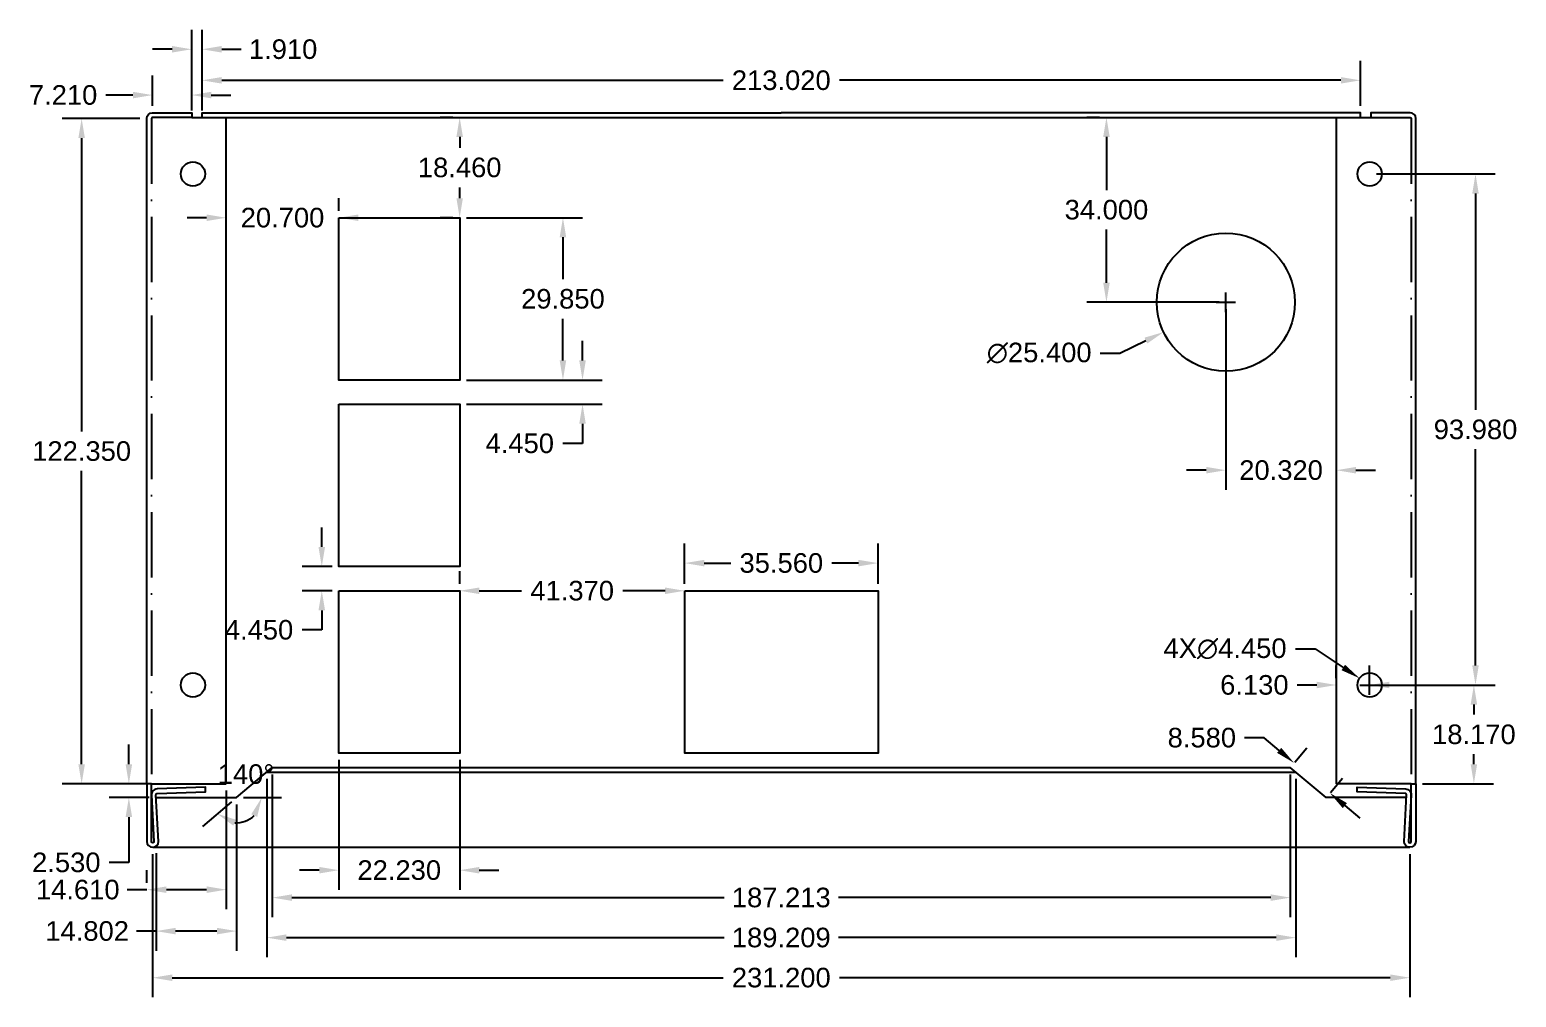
# Model space of a CAD drawing. Header units: millimetres. Extents: x 22 to 550, y 3 to 322.
# Drawn here: x 31.6 to 304.9, y 144 to 322 of the extents above; entities that cross this region are included whole.
import ezdxf

# ---------------------------------------------------------------- set-up
doc = ezdxf.new("R2010")
doc.units = ezdxf.units.MM
doc.linetypes.add('ACAD_ISO10W100', pattern=[18, 12, -3, 0, -3])
for name, color, linetype in [('Contur', 4, 'Continuous'), ('Cote', 3, 'Continuous'), ('Gauri', 6, 'Continuous'), ('Linii Ascunse', 2, 'ACAD_ISO10W100')]:
    doc.layers.add(name, color=color, linetype=linetype)
doc.styles.get("Standard").update_dxf_attribs({"font": 'Arial.ttf'})
doc.dimstyles.get("Standard").update_dxf_attribs({"dimscale": 20, "dimtxt": 0.18, "dimasz": 0.18, "dimexe": 0.18, "dimexo": 0.0625, "dimgap": 0.09, "dimtad": 0, "dimtih": 1, "dimtoh": 1, "dimdec": 3, "dimzin": 0, "dimdsep": 46, "dimtxsty": 'Standard', "dimcen": 0.09, "dimadec": 0, "dimazin": 0, "dimtfac": 1, "dimtdec": 3, "dimtofl": 0, "dimtmove": 0, "dimatfit": 3, "dimfxl": 1, "dimtolj": 1, "dimtzin": 0, "dimarcsym": 0})

# ---------------------------------------------------------------- blocks, each defined once
blk = doc.blocks.new('Indoitura')
at = {"layer": 'Contur'}
blk.add_lwpolyline([(-1.91, -1.78), (-10.8, -1.47), (-10.77, -0.63), (-1.88, -0.94, -0.420391), (-0.84, -2.08), (-1.32, -10.6, 1), (-0.84, -10.6), (-0.84, 0), (0, 0), (0, -10.6, -1), (-2.16, -10.6), (-1.68, -2.03, 0.420391)], format="xyb", close=True, dxfattribs=at)
blk = doc.blocks.new('*D32')
at = {"layer": 'Cote', "color": 0, "lineweight": -2, "transparency": 16777216}
for p, q in [((54.15, 307.94), (54.15, 313.55)), ((61.36, 307.94), (61.36, 313.55)), ((50.55, 309.95), (45.56, 309.95)), ((64.96, 309.95), (68.56, 309.95))]:
    blk.add_line(p, q, dxfattribs=at)
at = {"layer": 'Cote', "color": 0, "transparency": 16777216}
for points in [[(50.55, 310.55), (50.55, 309.35), (54.15, 309.95)], [(64.96, 310.55), (64.96, 309.35), (61.36, 309.95)]]:
    blk.add_solid(points, dxfattribs=at)
at = {"layer": 'Defpoints', "color": 0, "transparency": 16777216}
for p in [(61.36, 309.95), (54.15, 306.69), (61.36, 306.69)]:
    blk.add_point(p, dxfattribs=at)
at = {"layer": 'Cote', "color": 0, "transparency": 16777216, "insert": (37.71, 309.95), "char_height": 3.6, "attachment_point": 5}
blk.add_mtext('\\A1;7.210', dxfattribs=at)
blk = doc.blocks.new('*D33')
at = {"layer": 'Cote', "color": 0, "lineweight": -2, "transparency": 16777216}
for p, q in [((61.36, 307.1), (61.36, 321.97)), ((63.27, 307.1), (63.27, 321.97)), ((57.76, 318.37), (54.16, 318.37)), ((66.87, 318.37), (70.47, 318.37))]:
    blk.add_line(p, q, dxfattribs=at)
at = {"layer": 'Cote', "color": 0, "transparency": 16777216}
for points in [[(57.76, 318.97), (57.76, 317.77), (61.36, 318.37)], [(66.87, 318.97), (66.87, 317.77), (63.27, 318.37)]]:
    blk.add_solid(points, dxfattribs=at)
at = {"layer": 'Defpoints', "color": 0, "transparency": 16777216}
for p in [(63.27, 318.37), (61.36, 305.85), (63.27, 305.85)]:
    blk.add_point(p, dxfattribs=at)
at = {"layer": 'Cote', "color": 0, "transparency": 16777216, "insert": (78.17, 318.37), "char_height": 3.6, "attachment_point": 5}
blk.add_mtext('\\A1;1.910', dxfattribs=at)
blk = doc.blocks.new('*D34')
at = {"layer": 'Cote', "color": 0, "lineweight": -2, "transparency": 16777216}
for p, q in [((63.27, 307.94), (63.27, 316.26)), ((276.29, 307.94), (276.29, 316.26)), ((66.87, 312.66), (159.09, 312.66)), ((272.69, 312.66), (180.48, 312.66))]:
    blk.add_line(p, q, dxfattribs=at)
at = {"layer": 'Cote', "color": 0, "transparency": 16777216}
for points in [[(66.87, 313.26), (66.87, 312.06), (63.27, 312.66)], [(272.69, 313.26), (272.69, 312.06), (276.29, 312.66)]]:
    blk.add_solid(points, dxfattribs=at)
at = {"layer": 'Defpoints', "color": 0, "transparency": 16777216}
for p in [(276.29, 312.66), (63.27, 306.69), (276.29, 306.69)]:
    blk.add_point(p, dxfattribs=at)
at = {"layer": 'Cote', "color": 0, "transparency": 16777216, "insert": (169.78, 312.66), "char_height": 3.6, "attachment_point": 5}
blk.add_mtext('\\A1;213.020', dxfattribs=at)
blk = doc.blocks.new('*D35')
at = {"layer": 'Cote', "color": 0, "lineweight": -2, "transparency": 16777216}
for p, q in [((51.85, 305.64), (37.52, 305.64)), ((41.12, 302.04), (41.12, 248.1)), ((41.12, 186.89), (41.12, 240.82)), ((51.85, 183.29), (37.52, 183.29))]:
    blk.add_line(p, q, dxfattribs=at)
at = {"layer": 'Cote', "color": 0, "transparency": 16777216}
for points in [[(40.52, 302.04), (41.72, 302.04), (41.12, 305.64)], [(40.52, 186.89), (41.72, 186.89), (41.12, 183.29)]]:
    blk.add_solid(points, dxfattribs=at)
at = {"layer": 'Defpoints', "color": 0, "transparency": 16777216}
for p in [(41.12, 305.64), (53.1, 305.64), (53.1, 183.29)]:
    blk.add_point(p, dxfattribs=at)
at = {"layer": 'Cote', "color": 0, "transparency": 16777216, "insert": (41.12, 244.46), "char_height": 3.6, "attachment_point": 5}
blk.add_mtext('\\A1;122.350', dxfattribs=at)
blk = doc.blocks.new('*D36')
at = {"layer": 'Cote', "color": 0, "lineweight": -2, "transparency": 16777216}
for p, q in [((54.18, 170.36), (54.18, 144.03)), ((285.38, 170.36), (285.38, 144.03)), ((57.78, 147.63), (159.09, 147.63)), ((281.78, 147.63), (180.48, 147.63))]:
    blk.add_line(p, q, dxfattribs=at)
at = {"layer": 'Cote', "color": 0, "transparency": 16777216}
for points in [[(57.78, 148.23), (57.78, 147.03), (54.18, 147.63)], [(281.78, 148.23), (281.78, 147.03), (285.38, 147.63)]]:
    blk.add_solid(points, dxfattribs=at)
at = {"layer": 'Defpoints', "color": 0, "transparency": 16777216}
for p in [(54.18, 171.61), (285.38, 171.61), (285.38, 147.63)]:
    blk.add_point(p, dxfattribs=at)
at = {"layer": 'Cote', "color": 0, "transparency": 16777216, "insert": (169.78, 147.63), "char_height": 3.6, "attachment_point": 5}
blk.add_mtext('\\A1;231.200', dxfattribs=at)
blk = doc.blocks.new('*D37')
at = {"layer": 'Cote', "color": 0, "lineweight": -2, "transparency": 16777216}
for p, q in [((264.37, 208.11), (267.97, 208.11)), ((267.97, 208.11), (273.13, 204.68)), ((277.98, 199.66), (277.98, 203.26)), ((276.18, 201.46), (279.78, 201.46))]:
    blk.add_line(p, q, dxfattribs=at)
at = {"layer": 'Cote', "color": 0, "transparency": 16777216}
blk.add_solid([(273.46, 205.18), (272.8, 204.18), (276.13, 202.69)], dxfattribs=at)
at = {"layer": 'Defpoints', "color": 0, "transparency": 16777216}
for p in [(276.13, 202.69), (279.84, 200.23)]:
    blk.add_point(p, dxfattribs=at)
at = {"layer": 'Cote', "color": 0, "transparency": 16777216, "insert": (251.39, 208.11), "char_height": 3.6, "attachment_point": 5}
blk.add_mtext('\\A1;4X∅4.450', dxfattribs=at)
blk = doc.blocks.new('*D38')
at = {"layer": 'Cote', "color": 0, "lineweight": -2, "transparency": 16777216}
for p, q in [((271.85, 202.71), (271.85, 205.06)), ((277.98, 202.71), (277.98, 205.06)), ((268.25, 201.46), (264.65, 201.46)), ((281.58, 201.46), (285.18, 201.46))]:
    blk.add_line(p, q, dxfattribs=at)
at = {"layer": 'Cote', "color": 0, "transparency": 16777216}
for points in [[(268.25, 202.06), (268.25, 200.86), (271.85, 201.46)], [(281.58, 202.06), (281.58, 200.86), (277.98, 201.46)]]:
    blk.add_solid(points, dxfattribs=at)
at = {"layer": 'Defpoints', "color": 0, "transparency": 16777216}
for p in [(271.85, 201.46), (271.85, 201.46), (277.98, 201.46)]:
    blk.add_point(p, dxfattribs=at)
at = {"layer": 'Cote', "color": 0, "transparency": 16777216, "insert": (256.78, 201.46), "char_height": 3.6, "attachment_point": 5}
blk.add_mtext('\\A1;6.130', dxfattribs=at)
blk = doc.blocks.new('*D39')
at = {"layer": 'Cote', "color": 0, "lineweight": -2, "transparency": 16777216}
for p, q in [((279.23, 201.46), (300.75, 201.46)), ((297.15, 197.86), (297.15, 196.01)), ((297.15, 186.89), (297.15, 188.73)), ((287.71, 183.29), (300.75, 183.29))]:
    blk.add_line(p, q, dxfattribs=at)
at = {"layer": 'Cote', "color": 0, "transparency": 16777216}
for points in [[(296.55, 197.86), (297.75, 197.86), (297.15, 201.46)], [(296.55, 186.89), (297.75, 186.89), (297.15, 183.29)]]:
    blk.add_solid(points, dxfattribs=at)
at = {"layer": 'Defpoints', "color": 0, "transparency": 16777216}
for p in [(277.98, 201.46), (286.46, 183.29), (297.15, 183.29)]:
    blk.add_point(p, dxfattribs=at)
at = {"layer": 'Cote', "color": 0, "transparency": 16777216, "insert": (297.15, 192.37), "char_height": 3.6, "attachment_point": 5}
blk.add_mtext('\\A1;18.170', dxfattribs=at)
blk = doc.blocks.new('*D40')
at = {"layer": 'Cote', "color": 0, "lineweight": -2, "transparency": 16777216}
for p, q in [((279.23, 295.44), (301.05, 295.44)), ((297.45, 291.84), (297.45, 252.09)), ((297.45, 205.06), (297.45, 244.81)), ((279.23, 201.46), (301.05, 201.46))]:
    blk.add_line(p, q, dxfattribs=at)
at = {"layer": 'Cote', "color": 0, "transparency": 16777216}
for points in [[(296.85, 291.84), (298.05, 291.84), (297.45, 295.44)], [(296.85, 205.06), (298.05, 205.06), (297.45, 201.46)]]:
    blk.add_solid(points, dxfattribs=at)
at = {"layer": 'Defpoints', "color": 0, "transparency": 16777216}
for p in [(277.98, 295.44), (297.45, 295.44), (277.98, 201.46)]:
    blk.add_point(p, dxfattribs=at)
at = {"layer": 'Cote', "color": 0, "transparency": 16777216, "insert": (297.45, 248.45), "char_height": 3.6, "attachment_point": 5}
blk.add_mtext('\\A1;93.980', dxfattribs=at)
blk = doc.blocks.new('*D41')
at = {"layer": 'Cote', "color": 0, "lineweight": -2, "transparency": 16777216}
for p, q in [((251.53, 270.05), (251.53, 273.65)), ((249.73, 271.85), (253.33, 271.85)), ((228.44, 262.5), (232.04, 262.5)), ((232.04, 262.5), (236.84, 264.8))]:
    blk.add_line(p, q, dxfattribs=at)
at = {"layer": 'Cote', "color": 0, "transparency": 16777216}
blk.add_solid([(236.58, 265.34), (237.09, 264.26), (240.08, 266.36)], dxfattribs=at)
at = {"layer": 'Defpoints', "color": 0, "transparency": 16777216}
for p in [(262.99, 277.34), (240.08, 266.36)]:
    blk.add_point(p, dxfattribs=at)
at = {"layer": 'Cote', "color": 0, "transparency": 16777216, "insert": (217.21, 262.5), "char_height": 3.6, "attachment_point": 5}
blk.add_mtext('\\A1;∅25.400', dxfattribs=at)
blk = doc.blocks.new('*D42')
at = {"layer": 'Cote', "color": 0, "lineweight": -2, "transparency": 16777216}
for p, q in [((251.53, 270.6), (251.53, 237.36)), ((271.85, 270.6), (271.85, 237.36)), ((247.93, 240.96), (244.33, 240.96)), ((275.45, 240.96), (279.05, 240.96))]:
    blk.add_line(p, q, dxfattribs=at)
at = {"layer": 'Cote', "color": 0, "transparency": 16777216}
for points in [[(247.93, 241.56), (247.93, 240.36), (251.53, 240.96)], [(275.45, 241.56), (275.45, 240.36), (271.85, 240.96)]]:
    blk.add_solid(points, dxfattribs=at)
at = {"layer": 'Defpoints', "color": 0, "transparency": 16777216}
for p in [(251.53, 271.85), (271.85, 271.85), (271.85, 240.96)]:
    blk.add_point(p, dxfattribs=at)
at = {"layer": 'Cote', "color": 0, "transparency": 16777216, "insert": (261.69, 240.96), "char_height": 3.6, "attachment_point": 5}
blk.add_mtext('\\A1;20.320', dxfattribs=at)
blk = doc.blocks.new('*D43')
at = {"layer": 'Cote', "color": 0, "lineweight": -2, "transparency": 16777216}
for p, q in [((228.33, 305.85), (225.98, 305.85)), ((229.58, 302.25), (229.58, 292.49)), ((229.58, 275.45), (229.58, 285.21)), ((250.28, 271.85), (225.98, 271.85))]:
    blk.add_line(p, q, dxfattribs=at)
at = {"layer": 'Cote', "color": 0, "transparency": 16777216}
for points in [[(228.98, 302.25), (230.18, 302.25), (229.58, 305.85)], [(228.98, 275.45), (230.18, 275.45), (229.58, 271.85)]]:
    blk.add_solid(points, dxfattribs=at)
at = {"layer": 'Defpoints', "color": 0, "transparency": 16777216}
for p in [(229.58, 305.85), (229.58, 305.85), (251.53, 271.85)]:
    blk.add_point(p, dxfattribs=at)
at = {"layer": 'Cote', "color": 0, "transparency": 16777216, "insert": (229.58, 288.85), "char_height": 3.6, "attachment_point": 5}
blk.add_mtext('\\A1;34.000', dxfattribs=at)
blk = doc.blocks.new('*D44')
at = {"layer": 'Cote', "color": 0, "lineweight": -2, "transparency": 16777216}
for p, q in [((70.86, 180.76), (77.85, 180.76)), ((68.66, 179.95), (63.32, 175.45))]:
    blk.add_line(p, q, dxfattribs=at)
blk.add_arc((69.61, 180.76), 4.63, 265.8142, 314.2817, dxfattribs=at)
at = {"layer": 'Cote', "color": 0, "transparency": 16777216}
for points in [[(72.3, 177.67), (73.4, 177.21), (74.25, 180.76)], [(69, 175.6), (69.55, 176.67), (66.07, 177.77)]]:
    blk.add_solid(points, dxfattribs=at)
at = {"layer": 'Defpoints', "color": 0, "transparency": 16777216}
for p in [(76.18, 186.28), (54.81, 180.76), (69.61, 180.76), (69.61, 180.76), (69.35, 176.13)]:
    blk.add_point(p, dxfattribs=at)
at = {"layer": 'Cote', "color": 0, "transparency": 16777216, "insert": (71.35, 185.05), "char_height": 3.6, "attachment_point": 5}
blk.add_mtext('\\A1;140°', dxfattribs=at)
blk = doc.blocks.new('*D45')
at = {"layer": 'Cote', "color": 0, "lineweight": -2, "transparency": 16777216}
for p, q in [((49.8, 186.89), (49.8, 190.49)), ((53.56, 183.29), (46.2, 183.29)), ((53.56, 180.76), (46.2, 180.76)), ((49.8, 177.16), (49.8, 168.82)), ((49.8, 168.82), (46.2, 168.82))]:
    blk.add_line(p, q, dxfattribs=at)
at = {"layer": 'Cote', "color": 0, "transparency": 16777216}
for points in [[(49.2, 186.89), (50.4, 186.89), (49.8, 183.29)], [(49.2, 177.16), (50.4, 177.16), (49.8, 180.76)]]:
    blk.add_solid(points, dxfattribs=at)
at = {"layer": 'Defpoints', "color": 0, "transparency": 16777216}
for p in [(49.8, 183.29), (54.81, 183.29), (54.81, 180.76)]:
    blk.add_point(p, dxfattribs=at)
at = {"layer": 'Cote', "color": 0, "transparency": 16777216, "insert": (38.3, 168.82), "char_height": 3.6, "attachment_point": 5}
blk.add_mtext('\\A1;2.530', dxfattribs=at)
blk = doc.blocks.new('*D46')
at = {"layer": 'Cote', "color": 0, "lineweight": -2, "transparency": 16777216}
for p, q in [((75.18, 184.19), (75.18, 151.4)), ((264.39, 184.19), (264.39, 151.4)), ((78.78, 155), (159.28, 155)), ((260.79, 155), (180.29, 155))]:
    blk.add_line(p, q, dxfattribs=at)
at = {"layer": 'Cote', "color": 0, "transparency": 16777216}
for points in [[(78.78, 155.6), (78.78, 154.4), (75.18, 155)], [(260.79, 155.6), (260.79, 154.4), (264.39, 155)]]:
    blk.add_solid(points, dxfattribs=at)
at = {"layer": 'Defpoints', "color": 0, "transparency": 16777216}
for p in [(75.18, 185.44), (264.39, 185.44), (264.39, 155)]:
    blk.add_point(p, dxfattribs=at)
at = {"layer": 'Cote', "color": 0, "transparency": 16777216, "insert": (169.78, 155), "char_height": 3.6, "attachment_point": 5}
blk.add_mtext('\\A1;189.209', dxfattribs=at)
blk = doc.blocks.new('*D47')
at = {"layer": 'Cote', "color": 0, "lineweight": -2, "transparency": 16777216}
for p, q in [((258.59, 191.76), (254.99, 191.76)), ((261.34, 189.44), (258.59, 191.76)), ((264.2, 187.24), (266.42, 189.88)), ((270.76, 181.71), (272.98, 184.35)), ((273.42, 179.28), (276.17, 176.96))]:
    blk.add_line(p, q, dxfattribs=at)
at = {"layer": 'Cote', "color": 0, "transparency": 16777216}
for points in [[(261.73, 189.9), (260.96, 188.98), (264.1, 187.12)], [(273.8, 179.74), (273.03, 178.82), (270.66, 181.6)]]:
    blk.add_solid(points, dxfattribs=at)
at = {"layer": 'Defpoints', "color": 0, "transparency": 16777216}
for p in [(263.39, 186.28), (264.1, 187.12), (269.95, 180.76)]:
    blk.add_point(p, dxfattribs=at)
at = {"layer": 'Cote', "color": 0, "transparency": 16777216, "insert": (247.12, 191.76), "char_height": 3.6, "attachment_point": 5}
blk.add_mtext('\\A1;8.580', dxfattribs=at)
blk = doc.blocks.new('*D48')
at = {"layer": 'Cote', "color": 0, "lineweight": -2, "transparency": 16777216}
for p, q in [((76.18, 185.03), (76.18, 158.76)), ((263.39, 185.03), (263.39, 158.76)), ((79.78, 162.36), (159.28, 162.36)), ((259.79, 162.36), (180.29, 162.36))]:
    blk.add_line(p, q, dxfattribs=at)
at = {"layer": 'Cote', "color": 0, "transparency": 16777216}
for points in [[(79.78, 162.96), (79.78, 161.76), (76.18, 162.36)], [(259.79, 162.96), (259.79, 161.76), (263.39, 162.36)]]:
    blk.add_solid(points, dxfattribs=at)
at = {"layer": 'Defpoints', "color": 0, "transparency": 16777216}
for p in [(76.18, 186.28), (263.39, 186.28), (263.39, 162.36)]:
    blk.add_point(p, dxfattribs=at)
at = {"layer": 'Cote', "color": 0, "transparency": 16777216, "insert": (169.78, 162.36), "char_height": 3.6, "attachment_point": 5}
blk.add_mtext('\\A1;187.213', dxfattribs=at)
blk = doc.blocks.new('*D49')
at = {"layer": 'Cote', "color": 0, "lineweight": -2, "transparency": 16777216}
for p, q in [((69.61, 179.51), (69.61, 152.6)), ((54.81, 170.56), (54.81, 152.6)), ((54.81, 156.2), (51.21, 156.2)), ((66.01, 156.2), (58.41, 156.2))]:
    blk.add_line(p, q, dxfattribs=at)
at = {"layer": 'Cote', "color": 0, "transparency": 16777216}
for points in [[(58.41, 156.8), (58.41, 155.6), (54.81, 156.2)], [(66.01, 156.8), (66.01, 155.6), (69.61, 156.2)]]:
    blk.add_solid(points, dxfattribs=at)
at = {"layer": 'Defpoints', "color": 0, "transparency": 16777216}
for p in [(69.61, 180.76), (54.81, 171.81), (54.81, 156.2)]:
    blk.add_point(p, dxfattribs=at)
at = {"layer": 'Cote', "color": 0, "transparency": 16777216, "insert": (42.13, 156.2), "char_height": 3.6, "attachment_point": 5}
blk.add_mtext('\\A1;14.802', dxfattribs=at)
blk = doc.blocks.new('*D50')
at = {"layer": 'Cote', "color": 0, "lineweight": -2, "transparency": 16777216}
for p, q in [((67.71, 288.64), (67.71, 290.99)), ((88.41, 288.64), (88.41, 290.99)), ((64.11, 287.39), (60.51, 287.39)), ((92.01, 287.39), (95.61, 287.39))]:
    blk.add_line(p, q, dxfattribs=at)
at = {"layer": 'Cote', "color": 0, "transparency": 16777216}
for points in [[(64.11, 287.99), (64.11, 286.79), (67.71, 287.39)], [(92.01, 287.99), (92.01, 286.79), (88.41, 287.39)]]:
    blk.add_solid(points, dxfattribs=at)
at = {"layer": 'Defpoints', "color": 0, "transparency": 16777216}
for p in [(67.71, 287.39), (67.71, 287.39), (88.41, 287.39)]:
    blk.add_point(p, dxfattribs=at)
at = {"layer": 'Cote', "color": 0, "transparency": 16777216, "insert": (78.06, 287.39), "char_height": 3.6, "attachment_point": 5}
blk.add_mtext('\\A1;20.700', dxfattribs=at)
blk = doc.blocks.new('*D51')
at = {"layer": 'Cote', "color": 0, "lineweight": -2, "transparency": 16777216}
for p, q in [((109.39, 305.85), (107.04, 305.85)), ((110.64, 302.25), (110.64, 300.26)), ((110.64, 290.99), (110.64, 292.98)), ((109.39, 287.39), (107.04, 287.39))]:
    blk.add_line(p, q, dxfattribs=at)
at = {"layer": 'Cote', "color": 0, "transparency": 16777216}
for points in [[(110.04, 302.25), (111.24, 302.25), (110.64, 305.85)], [(110.04, 290.99), (111.24, 290.99), (110.64, 287.39)]]:
    blk.add_solid(points, dxfattribs=at)
at = {"layer": 'Defpoints', "color": 0, "transparency": 16777216}
for p in [(110.64, 305.85), (110.64, 305.85), (110.64, 287.39)]:
    blk.add_point(p, dxfattribs=at)
at = {"layer": 'Cote', "color": 0, "transparency": 16777216, "insert": (110.64, 296.62), "char_height": 3.6, "attachment_point": 5}
blk.add_mtext('\\A1;18.460', dxfattribs=at)
blk = doc.blocks.new('*D52')
at = {"layer": 'Cote', "color": 0, "lineweight": -2, "transparency": 16777216}
for p, q in [((111.89, 287.39), (133.23, 287.39)), ((129.63, 283.79), (129.63, 276.1)), ((129.63, 261.14), (129.63, 268.82)), ((111.89, 257.54), (133.23, 257.54))]:
    blk.add_line(p, q, dxfattribs=at)
at = {"layer": 'Cote', "color": 0, "transparency": 16777216}
for points in [[(129.03, 283.79), (130.23, 283.79), (129.63, 287.39)], [(129.03, 261.14), (130.23, 261.14), (129.63, 257.54)]]:
    blk.add_solid(points, dxfattribs=at)
at = {"layer": 'Defpoints', "color": 0, "transparency": 16777216}
for p in [(110.64, 287.39), (110.64, 257.54), (129.63, 257.54)]:
    blk.add_point(p, dxfattribs=at)
at = {"layer": 'Cote', "color": 0, "transparency": 16777216, "insert": (129.63, 272.46), "char_height": 3.6, "attachment_point": 5}
blk.add_mtext('\\A1;29.850', dxfattribs=at)
blk = doc.blocks.new('*D53')
at = {"layer": 'Cote', "color": 0, "lineweight": -2, "transparency": 16777216}
for p, q in [((133.23, 261.14), (133.23, 264.74)), ((111.89, 257.54), (136.83, 257.54)), ((111.89, 253.09), (136.83, 253.09)), ((133.23, 249.49), (133.23, 245.89)), ((133.23, 245.89), (129.63, 245.89))]:
    blk.add_line(p, q, dxfattribs=at)
at = {"layer": 'Cote', "color": 0, "transparency": 16777216}
for points in [[(132.63, 261.14), (133.83, 261.14), (133.23, 257.54)], [(132.63, 249.49), (133.83, 249.49), (133.23, 253.09)]]:
    blk.add_solid(points, dxfattribs=at)
at = {"layer": 'Defpoints', "color": 0, "transparency": 16777216}
for p in [(110.64, 257.54), (110.64, 253.09), (133.23, 253.09)]:
    blk.add_point(p, dxfattribs=at)
at = {"layer": 'Cote', "color": 0, "transparency": 16777216, "insert": (121.69, 245.89), "char_height": 3.6, "attachment_point": 5}
blk.add_mtext('\\A1;4.450', dxfattribs=at)
blk = doc.blocks.new('*D54')
at = {"layer": 'Cote', "color": 0, "lineweight": -2, "transparency": 16777216}
for p, q in [((85.28, 226.84), (85.28, 230.44)), ((87.16, 223.24), (81.68, 223.24)), ((87.16, 218.79), (81.68, 218.79)), ((85.28, 215.19), (85.28, 211.59)), ((85.28, 211.59), (81.68, 211.59))]:
    blk.add_line(p, q, dxfattribs=at)
at = {"layer": 'Cote', "color": 0, "transparency": 16777216}
for points in [[(84.68, 226.84), (85.88, 226.84), (85.28, 223.24)], [(84.68, 215.19), (85.88, 215.19), (85.28, 218.79)]]:
    blk.add_solid(points, dxfattribs=at)
at = {"layer": 'Defpoints', "color": 0, "transparency": 16777216}
for p in [(88.41, 223.24), (85.28, 218.79), (88.41, 218.79)]:
    blk.add_point(p, dxfattribs=at)
at = {"layer": 'Cote', "color": 0, "transparency": 16777216, "insert": (73.74, 211.59), "char_height": 3.6, "attachment_point": 5}
blk.add_mtext('\\A1;4.450', dxfattribs=at)
blk = doc.blocks.new('*D55')
at = {"layer": 'Cote', "color": 0, "lineweight": -2, "transparency": 16777216}
for p, q in [((88.41, 187.69), (88.41, 163.8)), ((110.64, 187.69), (110.64, 163.8)), ((84.81, 167.4), (81.21, 167.4)), ((114.24, 167.4), (117.84, 167.4))]:
    blk.add_line(p, q, dxfattribs=at)
at = {"layer": 'Cote', "color": 0, "transparency": 16777216}
for points in [[(84.81, 168), (84.81, 166.8), (88.41, 167.4)], [(114.24, 168), (114.24, 166.8), (110.64, 167.4)]]:
    blk.add_solid(points, dxfattribs=at)
at = {"layer": 'Defpoints', "color": 0, "transparency": 16777216}
for p in [(88.41, 188.94), (110.64, 188.94), (88.41, 167.4)]:
    blk.add_point(p, dxfattribs=at)
at = {"layer": 'Cote', "color": 0, "transparency": 16777216, "insert": (99.53, 167.4), "char_height": 3.6, "attachment_point": 5}
blk.add_mtext('\\A1;22.230', dxfattribs=at)
blk = doc.blocks.new('*D56')
at = {"layer": 'Cote', "color": 0, "lineweight": -2, "transparency": 16777216}
for p, q in [((110.64, 220.04), (110.64, 222.39)), ((152.01, 220.04), (152.01, 222.39)), ((114.24, 218.79), (121.99, 218.79)), ((148.41, 218.79), (140.67, 218.79))]:
    blk.add_line(p, q, dxfattribs=at)
at = {"layer": 'Cote', "color": 0, "transparency": 16777216}
for points in [[(114.24, 219.39), (114.24, 218.19), (110.64, 218.79)], [(148.41, 219.39), (148.41, 218.19), (152.01, 218.79)]]:
    blk.add_solid(points, dxfattribs=at)
at = {"layer": 'Defpoints', "color": 0, "transparency": 16777216}
for p in [(110.64, 218.79), (152.01, 218.79), (152.01, 218.79)]:
    blk.add_point(p, dxfattribs=at)
at = {"layer": 'Cote', "color": 0, "transparency": 16777216, "insert": (131.33, 218.79), "char_height": 3.6, "attachment_point": 5}
blk.add_mtext('\\A1;41.370', dxfattribs=at)
blk = doc.blocks.new('*D57')
at = {"layer": 'Cote', "color": 0, "lineweight": -2, "transparency": 16777216}
for p, q in [((152.01, 220.04), (152.01, 227.48)), ((187.57, 220.04), (187.57, 227.48)), ((155.61, 223.88), (160.53, 223.88)), ((183.97, 223.88), (179.06, 223.88))]:
    blk.add_line(p, q, dxfattribs=at)
at = {"layer": 'Cote', "color": 0, "transparency": 16777216}
for points in [[(155.61, 224.48), (155.61, 223.28), (152.01, 223.88)], [(183.97, 224.48), (183.97, 223.28), (187.57, 223.88)]]:
    blk.add_solid(points, dxfattribs=at)
at = {"layer": 'Defpoints', "color": 0, "transparency": 16777216}
for p in [(187.57, 223.88), (152.01, 218.79), (187.57, 218.79)]:
    blk.add_point(p, dxfattribs=at)
at = {"layer": 'Cote', "color": 0, "transparency": 16777216, "insert": (169.79, 223.88), "char_height": 3.6, "attachment_point": 5}
blk.add_mtext('\\A1;35.560', dxfattribs=at)
blk = doc.blocks.new('*D58')
at = {"layer": 'Cote', "color": 0, "lineweight": -2, "transparency": 16777216}
for p, q in [((67.71, 182.04), (67.71, 160.22)), ((53.1, 165.07), (53.1, 167.42)), ((53.1, 163.82), (49.5, 163.82)), ((64.11, 163.82), (56.7, 163.82))]:
    blk.add_line(p, q, dxfattribs=at)
at = {"layer": 'Cote', "color": 0, "transparency": 16777216}
for points in [[(56.7, 164.42), (56.7, 163.22), (53.1, 163.82)], [(64.11, 164.42), (64.11, 163.22), (67.71, 163.82)]]:
    blk.add_solid(points, dxfattribs=at)
at = {"layer": 'Defpoints', "color": 0, "transparency": 16777216}
for p in [(67.71, 183.29), (53.1, 163.82), (53.1, 163.82)]:
    blk.add_point(p, dxfattribs=at)
at = {"layer": 'Cote', "color": 0, "transparency": 16777216, "insert": (40.41, 163.82), "char_height": 3.6, "attachment_point": 5}
blk.add_mtext('\\A1;14.610', dxfattribs=at)

msp = doc.modelspace()

# ---------------------------------------------------------------- linework, layer by layer
at = {"layer": 'Contur'}
for points in [[(53.1044, 305.6374), (53.1044, 305.6374, -0.41421356), (54.1544, 306.6874), (54.1544, 306.6874), (61.3644, 306.6874), (61.3644, 305.8474), (54.1544, 305.8474), (54.1544, 305.8474, 0.41421356), (53.9444, 305.6374), (53.9444, 305.6374)], [(286.4644, 305.6374), (286.4644, 305.6374, 0.41421356), (285.4144, 306.6874), (285.4144, 306.6874), (278.2044, 306.6874), (278.2044, 305.8474), (285.4144, 305.8474), (285.4144, 305.8474, -0.41421356), (285.6244, 305.6374), (285.6244, 305.6374)]]:
    msp.add_lwpolyline(points, format="xyb", dxfattribs=at)
for points in [[(63.2744, 305.8474), (63.2744, 306.6874), (169.7844, 306.6874)], [(276.2944, 305.8474), (276.2944, 306.6874), (169.7844, 306.6874)], [(53.1044, 183.2874), (53.1044, 305.6374)], [(61.3644, 305.8474), (278.2044, 305.8474)], [(67.7144, 183.2874), (67.7144, 305.8474)], [(271.8544, 183.2874), (271.8544, 305.8474)], [(286.4644, 183.2874), (286.4644, 305.6374)], [(54.8124, 180.7574), (69.6144, 180.7574), (76.1778, 186.2835)], [(76.1778, 186.2835), (263.391, 186.2835)], [(284.7564, 180.7574), (269.9544, 180.7574), (263.391, 186.2835)], [(53.9444, 183.2874), (67.7144, 183.2874)], [(75.1801, 185.4435), (264.3887, 185.4435)], [(285.6244, 183.2874), (271.8544, 183.2874)], [(53.9444, 180.7574), (53.9724, 180.7574)], [(54.1844, 171.6074), (285.3844, 171.6074)]]:
    msp.add_lwpolyline(points, dxfattribs=at)
at = {"layer": 'Gauri'}
for points in [[(88.4144, 287.3874), (110.6444, 287.3874), (110.6444, 257.5374), (88.4144, 257.5374)], [(88.4144, 253.0874), (110.6444, 253.0874), (110.6444, 223.2374), (88.4144, 223.2374)], [(88.4144, 218.7874), (110.6444, 218.7874), (110.6444, 188.9374), (88.4144, 188.9374)]]:
    msp.add_lwpolyline(points, close=True, dxfattribs=at)
msp.add_lwpolyline([(152.0144, 218.7874), (187.5744, 218.7874), (187.5744, 188.9374), (152.0144, 188.9374), (152.0144, 218.7874)], dxfattribs=at)
for centre, radius in [((61.5844, 295.4374), 2.225), ((277.9844, 295.4374), 2.225), ((251.5344, 271.8474), 12.7), ((61.5844, 201.4574), 2.225), ((277.9844, 201.4574), 2.225)]:
    msp.add_circle(centre, radius, dxfattribs=at)
at = {"layer": 'Linii Ascunse'}
for p, q in [((53.9444, 305.6374), (53.9444, 183.2874)), ((285.6244, 305.6374), (285.6244, 183.2874))]:
    msp.add_line(p, q, dxfattribs=at)

# ---------------------------------------------------------------- block references
at = {"layer": 'Linii Ascunse', "xscale": -1}
msp.add_blockref('Indoitura', (53.1044, 183.2874), dxfattribs=at)
at = {"layer": 'Linii Ascunse'}
msp.add_blockref('Indoitura', (286.4644, 183.2874), dxfattribs=at)

# ---------------------------------------------------------------- dimensions: what is measured, and where the dimension line sits
at = {"layer": 'Cote'}
for base, p1, p2, picture, middle in [((63.2744, 318.3659), (61.3644, 305.8474), (63.2744, 305.8474), '*D33', (78.1729, 318.3659)), ((276.2944, 312.6586), (63.2744, 306.6874), (276.2944, 306.6874), '*D34', (169.7844, 312.6586)), ((67.7144, 287.3874), (88.4144, 287.3874), (67.7144, 287.3874), '*D50', (78.0644, 287.3874)), ((271.8544, 240.9594), (251.5344, 271.8474), (271.8544, 271.8474), '*D42', (261.6944, 240.9594)), ((187.5744, 223.88), (152.0144, 218.7874), (187.5744, 218.7874), '*D57', (169.7944, 223.88)), ((152.0144, 218.7874), (110.6444, 218.7874), (152.0144, 218.7874), '*D56', (131.3294, 218.7874)), ((271.8544, 201.4574), (277.9844, 201.4574), (271.8544, 201.4574), '*D38', (256.7766, 201.4574)), ((88.4144, 167.4026), (110.6444, 188.9374), (88.4144, 188.9374), '*D55', (99.5294, 167.4026)), ((53.1044, 163.8183), (67.7144, 183.2874), (53.1044, 163.8183), '*D58', (40.4074, 163.8183))]:
    dim = msp.add_linear_dim(base=base, p1=p1, p2=p2, dimstyle='Standard', dxfattribs=at)
    dim.commit()
    dim.dimension.update_dxf_attribs({"geometry": picture, "text_midpoint": middle})
for base, p1, p2, picture, middle in [((61.3644, 309.9533), (54.1544, 306.6874), (61.3644, 306.6874), '*D32', (37.7076, 309.9533)), ((263.391, 162.3568), (76.1778, 186.2835), (263.391, 186.2835), '*D48', (169.7844, 162.3568)), ((264.3887, 154.9951), (75.1801, 185.4435), (264.3887, 185.4435), '*D46', (169.7844, 154.9951)), ((54.8124, 156.2039), (69.6144, 180.7574), (54.8124, 171.8088), '*D49', (42.1277, 156.2039)), ((285.3844, 147.6334), (54.1844, 171.6074), (285.3844, 171.6074), '*D36', (169.7844, 147.6334))]:
    dim = msp.add_linear_dim(base=base, p1=p1, p2=p2, dimstyle='Standard', dxfattribs=at)
    dim.commit()
    dim.dimension.update_dxf_attribs({"geometry": picture, "text_midpoint": middle, "dimtype": 160})
for base, p1, p2, picture, middle in [((41.1208, 305.6374), (53.1044, 183.2874), (53.1044, 305.6374), '*D35', (41.1208, 244.4624)), ((49.8027, 183.2874), (54.8124, 180.7574), (54.8124, 183.2874), '*D45', (38.304, 168.8157))]:
    dim = msp.add_linear_dim(base=base, p1=p1, p2=p2, angle=90, dimstyle='Standard', dxfattribs=at)
    dim.commit()
    dim.dimension.update_dxf_attribs({"geometry": picture, "text_midpoint": middle, "dimtype": 160})
for base, p1, p2, picture, middle in [((110.6444, 305.8474), (110.6444, 287.3874), (110.6444, 305.8474), '*D51', (110.6444, 296.6174)), ((229.5845, 305.8474), (251.5344, 271.8474), (229.5845, 305.8474), '*D43', (229.5845, 288.8474)), ((297.4466, 295.4374), (277.9844, 201.4574), (277.9844, 295.4374), '*D40', (297.4466, 248.4474)), ((129.6268, 257.5374), (110.6444, 287.3874), (110.6444, 257.5374), '*D52', (129.6268, 272.4624)), ((133.2268, 253.0874), (110.6444, 257.5374), (110.6444, 253.0874), '*D53', (121.6864, 245.8874)), ((85.2757, 218.7874), (88.4144, 223.2374), (88.4144, 218.7874), '*D54', (73.7353, 211.5874)), ((297.1466, 183.2874), (277.9844, 201.4574), (286.4644, 183.2874), '*D39', (297.1466, 192.3724))]:
    dim = msp.add_linear_dim(base=base, p1=p1, p2=p2, angle=90, dimstyle='Standard', dxfattribs=at)
    dim.commit()
    dim.dimension.update_dxf_attribs({"geometry": picture, "text_midpoint": middle})
dim = msp.add_diameter_dim_2p(p1=(262.9869, 277.3365), p2=(240.0819, 266.3583), dimstyle='Standard', dxfattribs=at)
dim.commit()
dim.dimension.update_dxf_attribs({"geometry": '*D41', "text_midpoint": (217.2149, 262.5037), "dimtype": 163})
dim = msp.add_diameter_dim_2p(p1=(279.8377, 200.2262), p2=(276.1311, 202.6886), text='4X<>', dimstyle='Standard', dxfattribs=at)
dim.commit()
dim.dimension.update_dxf_attribs({"geometry": '*D37', "text_midpoint": (251.3937, 208.1133), "dimtype": 163})
dim = msp.add_aligned_dim(p1=(269.9544, 180.7574), p2=(263.391, 186.2835), distance=-1.0986, dimstyle='Standard', dxfattribs=at)
dim.commit()
dim.dimension.update_dxf_attribs({"geometry": '*D47', "text_midpoint": (247.1204, 191.7612)})
dim = msp.add_angular_dim_2l(base=(69.3501, 176.1314), line1=((54.8124, 180.7574), (69.6144, 180.7574)), line2=((69.6144, 180.7574), (76.1778, 186.2835)), dimstyle='Standard', dxfattribs=at)
dim.commit()
dim.dimension.update_dxf_attribs({"geometry": '*D44', "text_midpoint": (71.3474, 185.0547), "dimtype": 162})

doc.saveas('drawing.dxf')
